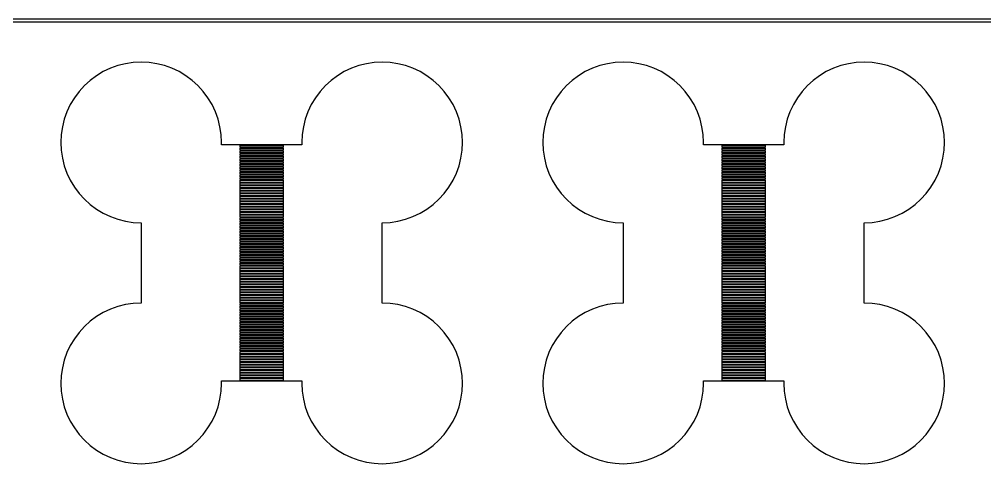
# Model space of a CAD drawing. Extents: x 0 to 72, y 0 to 108.
# Drawn here: x 17.98 to 36, y 99.75 to 108.05 of the extents above; entities that cross this region are included whole.
import ezdxf

# ---------------------------------------------------------------- set-up
doc = ezdxf.new("R2010")
doc.units = 0

msp = doc.modelspace()

# ---------------------------------------------------------------- linework, layer by layer
for p, q in [((72.05, 108.05), (-0.04999, 108.05)), ((0, 108), (72, 108)), ((20.25, 107.25), (20.103, 107.243)), ((20.397, 107.243), (20.25, 107.25)), ((24.75, 107.25), (24.603, 107.243)), ((24.897, 107.243), (24.75, 107.25)), ((29.25, 107.25), (29.103, 107.243)), ((29.397, 107.243), (29.25, 107.25)), ((33.75, 107.25), (33.603, 107.243)), ((33.897, 107.243), (33.75, 107.25)), ((19.5429, 107.073), (19.4167, 106.997)), ((19.676, 107.136), (19.5429, 107.073)), ((19.8146, 107.185), (19.676, 107.136)), ((19.9574, 107.221), (19.8146, 107.185)), ((20.103, 107.243), (19.9574, 107.221)), ((20.5426, 107.221), (20.397, 107.243)), ((20.6854, 107.185), (20.5426, 107.221)), ((20.824, 107.136), (20.6854, 107.185)), ((20.9571, 107.073), (20.824, 107.136)), ((21.0834, 106.997), (20.9571, 107.073)), ((24.0429, 107.073), (23.9166, 106.997)), ((24.176, 107.136), (24.0429, 107.073)), ((24.3146, 107.185), (24.176, 107.136)), ((24.4574, 107.221), (24.3146, 107.185)), ((24.603, 107.243), (24.4574, 107.221)), ((25.0426, 107.221), (24.897, 107.243)), ((25.1854, 107.185), (25.0426, 107.221)), ((25.324, 107.136), (25.1854, 107.185)), ((25.4571, 107.073), (25.324, 107.136)), ((25.5833, 106.997), (25.4571, 107.073)), ((28.5429, 107.073), (28.4167, 106.997)), ((28.676, 107.136), (28.5429, 107.073)), ((28.8146, 107.185), (28.676, 107.136)), ((28.9574, 107.221), (28.8146, 107.185)), ((29.103, 107.243), (28.9574, 107.221)), ((29.5426, 107.221), (29.397, 107.243)), ((29.6854, 107.185), (29.5426, 107.221)), ((29.824, 107.136), (29.6854, 107.185)), ((29.9571, 107.073), (29.824, 107.136)), ((30.0834, 106.997), (29.9571, 107.073)), ((33.0429, 107.073), (32.9166, 106.997)), ((33.176, 107.136), (33.0429, 107.073)), ((33.3146, 107.185), (33.176, 107.136)), ((33.4574, 107.221), (33.3146, 107.185)), ((33.603, 107.243), (33.4574, 107.221)), ((34.0426, 107.221), (33.897, 107.243)), ((34.1854, 107.185), (34.0426, 107.221)), ((34.324, 107.136), (34.1854, 107.185)), ((34.4571, 107.073), (34.324, 107.136)), ((34.5833, 106.997), (34.4571, 107.073)), ((19.2984, 106.91), (19.1893, 106.811)), ((19.4167, 106.997), (19.2984, 106.91)), ((21.2016, 106.91), (21.0834, 106.997)), ((21.3107, 106.811), (21.2016, 106.91)), ((23.7984, 106.91), (23.6893, 106.811)), ((23.9166, 106.997), (23.7984, 106.91)), ((25.7016, 106.91), (25.5833, 106.997)), ((25.8107, 106.811), (25.7016, 106.91)), ((28.2984, 106.91), (28.1893, 106.811)), ((28.4167, 106.997), (28.2984, 106.91)), ((30.2016, 106.91), (30.0834, 106.997)), ((30.3107, 106.811), (30.2016, 106.91)), ((32.7984, 106.91), (32.6893, 106.811)), ((32.9166, 106.997), (32.7984, 106.91)), ((34.7016, 106.91), (34.5833, 106.997)), ((34.8107, 106.811), (34.7016, 106.91)), ((19.1893, 106.811), (19.0905, 106.702)), ((21.4095, 106.702), (21.3107, 106.811)), ((23.6893, 106.811), (23.5905, 106.702)), ((25.9095, 106.702), (25.8107, 106.811)), ((28.1893, 106.811), (28.0905, 106.702)), ((30.4095, 106.702), (30.3107, 106.811)), ((32.6893, 106.811), (32.5905, 106.702)), ((34.9095, 106.702), (34.8107, 106.811)), ((19.0028, 106.583), (18.9271, 106.457)), ((19.0905, 106.702), (19.0028, 106.583)), ((21.4972, 106.583), (21.4095, 106.702)), ((21.5729, 106.457), (21.4972, 106.583)), ((23.5028, 106.583), (23.4271, 106.457)), ((23.5905, 106.702), (23.5028, 106.583)), ((25.9972, 106.583), (25.9095, 106.702)), ((26.0729, 106.457), (25.9972, 106.583)), ((28.0028, 106.583), (27.9271, 106.457)), ((28.0905, 106.702), (28.0028, 106.583)), ((30.4972, 106.583), (30.4095, 106.702)), ((30.5729, 106.457), (30.4972, 106.583)), ((32.5028, 106.583), (32.4271, 106.457)), ((32.5905, 106.702), (32.5028, 106.583)), ((34.9972, 106.583), (34.9095, 106.702)), ((35.0729, 106.457), (34.9972, 106.583)), ((18.9271, 106.457), (18.8642, 106.324)), ((21.6358, 106.324), (21.5729, 106.457)), ((23.4271, 106.457), (23.3642, 106.324)), ((26.1358, 106.324), (26.0729, 106.457)), ((27.9271, 106.457), (27.8642, 106.324)), ((30.6358, 106.324), (30.5729, 106.457)), ((32.4271, 106.457), (32.3642, 106.324)), ((35.1358, 106.324), (35.0729, 106.457)), ((18.8146, 106.185), (18.7788, 106.043)), ((18.8642, 106.324), (18.8146, 106.185)), ((21.6854, 106.185), (21.6358, 106.324)), ((21.7212, 106.043), (21.6854, 106.185)), ((23.3146, 106.185), (23.2788, 106.043)), ((23.3642, 106.324), (23.3146, 106.185)), ((26.1854, 106.185), (26.1358, 106.324)), ((26.2212, 106.043), (26.1854, 106.185)), ((27.8146, 106.185), (27.7788, 106.043)), ((27.8642, 106.324), (27.8146, 106.185)), ((30.6854, 106.185), (30.6358, 106.324)), ((30.7212, 106.043), (30.6854, 106.185)), ((32.3146, 106.185), (32.2788, 106.043)), ((32.3642, 106.324), (32.3146, 106.185)), ((35.1854, 106.185), (35.1358, 106.324)), ((35.2212, 106.043), (35.1854, 106.185)), ((18.7788, 106.043), (18.7572, 105.897)), ((21.7428, 105.897), (21.7212, 106.043)), ((23.2788, 106.043), (23.2572, 105.897)), ((26.2428, 105.897), (26.2212, 106.043)), ((27.7788, 106.043), (27.7572, 105.897)), ((30.7428, 105.897), (30.7212, 106.043)), ((32.2788, 106.043), (32.2572, 105.897)), ((35.2428, 105.897), (35.2212, 106.043)), ((18.7572, 105.897), (18.75, 105.75)), ((21.75, 105.75), (21.7428, 105.897)), ((23.2572, 105.897), (23.25, 105.75)), ((26.25, 105.75), (26.2428, 105.897)), ((27.7572, 105.897), (27.75, 105.75)), ((30.75, 105.75), (30.7428, 105.897)), ((32.2572, 105.897), (32.25, 105.75)), ((35.25, 105.75), (35.2428, 105.897)), ((18.75, 105.75), (18.7572, 105.603)), ((21.7478, 105.705), (21.75, 105.75)), ((23.2522, 105.705), (21.7478, 105.705)), ((22.1, 105.655), (22.1, 105.695)), ((22.1, 105.695), (22.9, 105.695)), ((22.9, 105.655), (22.1, 105.655)), ((22.1, 105.605), (22.1, 105.645)), ((22.1, 105.645), (22.9, 105.645)), ((22.9, 105.695), (22.9, 105.655)), ((22.9, 105.645), (22.9, 105.605)), ((23.25, 105.75), (23.2522, 105.705)), ((26.2428, 105.603), (26.25, 105.75)), ((27.75, 105.75), (27.7572, 105.603)), ((30.7478, 105.705), (30.75, 105.75)), ((32.2522, 105.705), (30.7478, 105.705)), ((31.1, 105.655), (31.1, 105.695)), ((31.1, 105.695), (31.9, 105.695)), ((31.9, 105.655), (31.1, 105.655)), ((31.1, 105.605), (31.1, 105.645)), ((31.1, 105.645), (31.9, 105.645)), ((31.9, 105.695), (31.9, 105.655)), ((31.9, 105.645), (31.9, 105.605)), ((32.25, 105.75), (32.2522, 105.705)), ((35.2428, 105.603), (35.25, 105.75)), ((18.7572, 105.603), (18.7788, 105.457)), ((18.7788, 105.457), (18.8146, 105.315)), ((22.9, 105.605), (22.1, 105.605)), ((22.1, 105.555), (22.1, 105.595)), ((22.1, 105.595), (22.9, 105.595)), ((22.9, 105.555), (22.1, 105.555)), ((22.1, 105.505), (22.1, 105.545)), ((22.1, 105.545), (22.9, 105.545)), ((22.9, 105.505), (22.1, 105.505)), ((22.1, 105.455), (22.1, 105.495)), ((22.1, 105.495), (22.9, 105.495)), ((22.9, 105.455), (22.1, 105.455)), ((22.9, 105.595), (22.9, 105.555)), ((22.9, 105.545), (22.9, 105.505)), ((22.9, 105.495), (22.9, 105.455)), ((26.1854, 105.315), (26.2212, 105.457)), ((26.2212, 105.457), (26.2428, 105.603)), ((27.7572, 105.603), (27.7788, 105.457)), ((27.7788, 105.457), (27.8146, 105.315)), ((31.9, 105.605), (31.1, 105.605)), ((31.1, 105.555), (31.1, 105.595)), ((31.1, 105.595), (31.9, 105.595)), ((31.9, 105.555), (31.1, 105.555)), ((31.1, 105.505), (31.1, 105.545)), ((31.1, 105.545), (31.9, 105.545)), ((31.9, 105.505), (31.1, 105.505)), ((31.1, 105.455), (31.1, 105.495)), ((31.1, 105.495), (31.9, 105.495)), ((31.9, 105.455), (31.1, 105.455)), ((31.9, 105.595), (31.9, 105.555)), ((31.9, 105.545), (31.9, 105.505)), ((31.9, 105.495), (31.9, 105.455)), ((35.1854, 105.315), (35.2212, 105.457)), ((35.2212, 105.457), (35.2428, 105.603)), ((18.8146, 105.315), (18.8642, 105.176)), ((22.1, 105.405), (22.1, 105.445)), ((22.1, 105.445), (22.9, 105.445)), ((22.9, 105.405), (22.1, 105.405)), ((22.1, 105.355), (22.1, 105.395)), ((22.1, 105.395), (22.9, 105.395)), ((22.9, 105.355), (22.1, 105.355)), ((22.1, 105.305), (22.1, 105.345)), ((22.1, 105.345), (22.9, 105.345)), ((22.9, 105.305), (22.1, 105.305)), ((22.1, 105.255), (22.1, 105.295)), ((22.1, 105.295), (22.9, 105.295)), ((22.9, 105.445), (22.9, 105.405)), ((22.9, 105.395), (22.9, 105.355)), ((22.9, 105.345), (22.9, 105.305)), ((22.9, 105.295), (22.9, 105.255)), ((26.1358, 105.176), (26.1854, 105.315)), ((27.8146, 105.315), (27.8642, 105.176)), ((31.1, 105.405), (31.1, 105.445)), ((31.1, 105.445), (31.9, 105.445)), ((31.9, 105.405), (31.1, 105.405)), ((31.1, 105.355), (31.1, 105.395)), ((31.1, 105.395), (31.9, 105.395)), ((31.9, 105.355), (31.1, 105.355)), ((31.1, 105.305), (31.1, 105.345)), ((31.1, 105.345), (31.9, 105.345)), ((31.9, 105.305), (31.1, 105.305)), ((31.1, 105.255), (31.1, 105.295)), ((31.1, 105.295), (31.9, 105.295)), ((31.9, 105.445), (31.9, 105.405)), ((31.9, 105.395), (31.9, 105.355)), ((31.9, 105.345), (31.9, 105.305)), ((31.9, 105.295), (31.9, 105.255)), ((35.1358, 105.176), (35.1854, 105.315)), ((18.8642, 105.176), (18.9271, 105.043)), ((22.9, 105.255), (22.1, 105.255)), ((22.1, 105.205), (22.1, 105.245)), ((22.1, 105.245), (22.9, 105.245)), ((22.9, 105.205), (22.1, 105.205)), ((22.1, 105.155), (22.1, 105.195)), ((22.1, 105.195), (22.9, 105.195)), ((22.9, 105.155), (22.1, 105.155)), ((22.1, 105.105), (22.1, 105.145)), ((22.1, 105.145), (22.9, 105.145)), ((22.9, 105.105), (22.1, 105.105)), ((22.1, 105.055), (22.1, 105.095)), ((22.1, 105.095), (22.9, 105.095)), ((22.9, 105.245), (22.9, 105.205)), ((22.9, 105.195), (22.9, 105.155)), ((22.9, 105.145), (22.9, 105.105)), ((22.9, 105.095), (22.9, 105.055)), ((26.0729, 105.043), (26.1358, 105.176)), ((27.8642, 105.176), (27.9271, 105.043)), ((31.9, 105.255), (31.1, 105.255)), ((31.1, 105.205), (31.1, 105.245)), ((31.1, 105.245), (31.9, 105.245)), ((31.9, 105.205), (31.1, 105.205)), ((31.1, 105.155), (31.1, 105.195)), ((31.1, 105.195), (31.9, 105.195)), ((31.9, 105.155), (31.1, 105.155)), ((31.1, 105.105), (31.1, 105.145)), ((31.1, 105.145), (31.9, 105.145)), ((31.9, 105.105), (31.1, 105.105)), ((31.1, 105.055), (31.1, 105.095)), ((31.1, 105.095), (31.9, 105.095)), ((31.9, 105.245), (31.9, 105.205)), ((31.9, 105.195), (31.9, 105.155)), ((31.9, 105.145), (31.9, 105.105)), ((31.9, 105.095), (31.9, 105.055)), ((35.0729, 105.043), (35.1358, 105.176)), ((18.9271, 105.043), (19.0028, 104.917)), ((19.0028, 104.917), (19.0905, 104.798)), ((22.9, 105.055), (22.1, 105.055)), ((22.1, 105.005), (22.1, 105.045)), ((22.1, 105.045), (22.9, 105.045)), ((22.9, 105.005), (22.1, 105.005)), ((22.1, 104.955), (22.1, 104.995)), ((22.1, 104.995), (22.9, 104.995)), ((22.9, 104.955), (22.1, 104.955)), ((22.1, 104.905), (22.1, 104.945)), ((22.1, 104.945), (22.9, 104.945)), ((22.9, 105.045), (22.9, 105.005)), ((22.9, 104.995), (22.9, 104.955)), ((22.9, 104.945), (22.9, 104.905)), ((25.9095, 104.798), (25.9972, 104.917)), ((25.9972, 104.917), (26.0729, 105.043)), ((27.9271, 105.043), (28.0028, 104.917)), ((28.0028, 104.917), (28.0905, 104.798)), ((31.9, 105.055), (31.1, 105.055)), ((31.1, 105.005), (31.1, 105.045)), ((31.1, 105.045), (31.9, 105.045)), ((31.9, 105.005), (31.1, 105.005)), ((31.1, 104.955), (31.1, 104.995)), ((31.1, 104.995), (31.9, 104.995)), ((31.9, 104.955), (31.1, 104.955)), ((31.1, 104.905), (31.1, 104.945)), ((31.1, 104.945), (31.9, 104.945)), ((31.9, 105.045), (31.9, 105.005)), ((31.9, 104.995), (31.9, 104.955)), ((31.9, 104.945), (31.9, 104.905)), ((34.9095, 104.798), (34.9972, 104.917)), ((34.9972, 104.917), (35.0729, 105.043)), ((19.0905, 104.798), (19.1893, 104.689)), ((22.9, 104.905), (22.1, 104.905)), ((22.1, 104.855), (22.1, 104.895)), ((22.1, 104.895), (22.9, 104.895)), ((22.9, 104.855), (22.1, 104.855)), ((22.1, 104.805), (22.1, 104.845)), ((22.1, 104.845), (22.9, 104.845)), ((22.9, 104.805), (22.1, 104.805)), ((22.1, 104.755), (22.1, 104.795)), ((22.1, 104.795), (22.9, 104.795)), ((22.9, 104.755), (22.1, 104.755)), ((22.1, 104.705), (22.1, 104.745)), ((22.1, 104.745), (22.9, 104.745)), ((22.9, 104.895), (22.9, 104.855)), ((22.9, 104.845), (22.9, 104.805)), ((22.9, 104.795), (22.9, 104.755)), ((22.9, 104.745), (22.9, 104.705)), ((25.8107, 104.689), (25.9095, 104.798)), ((28.0905, 104.798), (28.1893, 104.689)), ((31.9, 104.905), (31.1, 104.905)), ((31.1, 104.855), (31.1, 104.895)), ((31.1, 104.895), (31.9, 104.895)), ((31.9, 104.855), (31.1, 104.855)), ((31.1, 104.805), (31.1, 104.845)), ((31.1, 104.845), (31.9, 104.845)), ((31.9, 104.805), (31.1, 104.805)), ((31.1, 104.755), (31.1, 104.795)), ((31.1, 104.795), (31.9, 104.795)), ((31.9, 104.755), (31.1, 104.755)), ((31.1, 104.705), (31.1, 104.745)), ((31.1, 104.745), (31.9, 104.745)), ((31.9, 104.895), (31.9, 104.855)), ((31.9, 104.845), (31.9, 104.805)), ((31.9, 104.795), (31.9, 104.755)), ((31.9, 104.745), (31.9, 104.705)), ((34.8107, 104.689), (34.9095, 104.798)), ((19.1893, 104.689), (19.2984, 104.59)), ((19.2984, 104.59), (19.4167, 104.503)), ((22.9, 104.705), (22.1, 104.705)), ((22.1, 104.655), (22.1, 104.695)), ((22.1, 104.695), (22.9, 104.695)), ((22.9, 104.655), (22.1, 104.655)), ((22.1, 104.605), (22.1, 104.645)), ((22.1, 104.645), (22.9, 104.645)), ((22.9, 104.605), (22.1, 104.605)), ((22.1, 104.555), (22.1, 104.595)), ((22.1, 104.595), (22.9, 104.595)), ((22.9, 104.555), (22.1, 104.555)), ((22.1, 104.505), (22.1, 104.545)), ((22.1, 104.545), (22.9, 104.545)), ((22.9, 104.695), (22.9, 104.655)), ((22.9, 104.645), (22.9, 104.605)), ((22.9, 104.595), (22.9, 104.555)), ((22.9, 104.545), (22.9, 104.505)), ((25.5833, 104.503), (25.7016, 104.59)), ((25.7016, 104.59), (25.8107, 104.689)), ((28.1893, 104.689), (28.2984, 104.59)), ((28.2984, 104.59), (28.4167, 104.503)), ((31.9, 104.705), (31.1, 104.705)), ((31.1, 104.655), (31.1, 104.695)), ((31.1, 104.695), (31.9, 104.695)), ((31.9, 104.655), (31.1, 104.655)), ((31.1, 104.605), (31.1, 104.645)), ((31.1, 104.645), (31.9, 104.645)), ((31.9, 104.605), (31.1, 104.605)), ((31.1, 104.555), (31.1, 104.595)), ((31.1, 104.595), (31.9, 104.595)), ((31.9, 104.555), (31.1, 104.555)), ((31.1, 104.505), (31.1, 104.545)), ((31.1, 104.545), (31.9, 104.545)), ((31.9, 104.695), (31.9, 104.655)), ((31.9, 104.645), (31.9, 104.605)), ((31.9, 104.595), (31.9, 104.555)), ((31.9, 104.545), (31.9, 104.505)), ((34.5833, 104.503), (34.7016, 104.59)), ((34.7016, 104.59), (34.8107, 104.689)), ((19.4167, 104.503), (19.5429, 104.427)), ((19.5429, 104.427), (19.676, 104.364)), ((22.9, 104.505), (22.1, 104.505)), ((22.1, 104.455), (22.1, 104.495)), ((22.1, 104.495), (22.9, 104.495)), ((22.9, 104.455), (22.1, 104.455)), ((22.1, 104.405), (22.1, 104.445)), ((22.1, 104.445), (22.9, 104.445)), ((22.9, 104.405), (22.1, 104.405)), ((22.1, 104.355), (22.1, 104.395)), ((22.1, 104.395), (22.9, 104.395)), ((22.9, 104.495), (22.9, 104.455)), ((22.9, 104.445), (22.9, 104.405)), ((22.9, 104.395), (22.9, 104.355)), ((25.324, 104.364), (25.4571, 104.427)), ((25.4571, 104.427), (25.5833, 104.503)), ((28.4167, 104.503), (28.5429, 104.427)), ((28.5429, 104.427), (28.676, 104.364)), ((31.9, 104.505), (31.1, 104.505)), ((31.1, 104.455), (31.1, 104.495)), ((31.1, 104.495), (31.9, 104.495)), ((31.9, 104.455), (31.1, 104.455)), ((31.1, 104.405), (31.1, 104.445)), ((31.1, 104.445), (31.9, 104.445)), ((31.9, 104.405), (31.1, 104.405)), ((31.1, 104.355), (31.1, 104.395)), ((31.1, 104.395), (31.9, 104.395)), ((31.9, 104.495), (31.9, 104.455)), ((31.9, 104.445), (31.9, 104.405)), ((31.9, 104.395), (31.9, 104.355)), ((34.324, 104.364), (34.4571, 104.427)), ((34.4571, 104.427), (34.5833, 104.503)), ((19.676, 104.364), (19.8146, 104.315)), ((19.8146, 104.315), (19.9574, 104.279)), ((19.9574, 104.279), (20.103, 104.257)), ((20.103, 104.257), (20.25, 104.25)), ((20.25, 104.25), (20.25, 102.75)), ((22.9, 104.355), (22.1, 104.355)), ((22.1, 104.305), (22.1, 104.345)), ((22.1, 104.345), (22.9, 104.345)), ((22.9, 104.305), (22.1, 104.305)), ((22.1, 104.255), (22.1, 104.295)), ((22.1, 104.295), (22.9, 104.295)), ((22.9, 104.255), (22.1, 104.255)), ((22.1, 104.205), (22.1, 104.245)), ((22.1, 104.245), (22.9, 104.245)), ((22.9, 104.205), (22.1, 104.205)), ((22.1, 104.155), (22.1, 104.195)), ((22.1, 104.195), (22.9, 104.195)), ((22.9, 104.345), (22.9, 104.305)), ((22.9, 104.295), (22.9, 104.255)), ((22.9, 104.245), (22.9, 104.205)), ((22.9, 104.195), (22.9, 104.155)), ((24.75, 104.25), (24.897, 104.257)), ((24.75, 102.75), (24.75, 104.25)), ((24.897, 104.257), (25.0426, 104.279)), ((25.0426, 104.279), (25.1854, 104.315)), ((25.1854, 104.315), (25.324, 104.364)), ((28.676, 104.364), (28.8146, 104.315)), ((28.8146, 104.315), (28.9574, 104.279)), ((28.9574, 104.279), (29.103, 104.257)), ((29.103, 104.257), (29.25, 104.25)), ((29.25, 104.25), (29.25, 102.75)), ((31.9, 104.355), (31.1, 104.355)), ((31.1, 104.305), (31.1, 104.345)), ((31.1, 104.345), (31.9, 104.345)), ((31.9, 104.305), (31.1, 104.305)), ((31.1, 104.255), (31.1, 104.295)), ((31.1, 104.295), (31.9, 104.295)), ((31.9, 104.255), (31.1, 104.255)), ((31.1, 104.205), (31.1, 104.245)), ((31.1, 104.245), (31.9, 104.245)), ((31.9, 104.205), (31.1, 104.205)), ((31.1, 104.155), (31.1, 104.195)), ((31.1, 104.195), (31.9, 104.195)), ((31.9, 104.345), (31.9, 104.305)), ((31.9, 104.295), (31.9, 104.255)), ((31.9, 104.245), (31.9, 104.205)), ((31.9, 104.195), (31.9, 104.155)), ((33.75, 104.25), (33.897, 104.257)), ((33.75, 102.75), (33.75, 104.25)), ((33.897, 104.257), (34.0426, 104.279)), ((34.0426, 104.279), (34.1854, 104.315)), ((34.1854, 104.315), (34.324, 104.364)), ((22.9, 104.155), (22.1, 104.155)), ((22.1, 104.105), (22.1, 104.145)), ((22.1, 104.145), (22.9, 104.145)), ((22.9, 104.105), (22.1, 104.105)), ((22.1, 104.055), (22.1, 104.095)), ((22.1, 104.095), (22.9, 104.095)), ((22.9, 104.055), (22.1, 104.055)), ((22.1, 104.005), (22.1, 104.045)), ((22.1, 104.045), (22.9, 104.045)), ((22.9, 104.005), (22.1, 104.005)), ((22.9, 104.145), (22.9, 104.105)), ((22.9, 104.095), (22.9, 104.055)), ((22.9, 104.045), (22.9, 104.005)), ((31.9, 104.155), (31.1, 104.155)), ((31.1, 104.105), (31.1, 104.145)), ((31.1, 104.145), (31.9, 104.145)), ((31.9, 104.105), (31.1, 104.105)), ((31.1, 104.055), (31.1, 104.095)), ((31.1, 104.095), (31.9, 104.095)), ((31.9, 104.055), (31.1, 104.055)), ((31.1, 104.005), (31.1, 104.045)), ((31.1, 104.045), (31.9, 104.045)), ((31.9, 104.005), (31.1, 104.005)), ((31.9, 104.145), (31.9, 104.105)), ((31.9, 104.095), (31.9, 104.055)), ((31.9, 104.045), (31.9, 104.005)), ((22.1, 103.955), (22.1, 103.995)), ((22.1, 103.995), (22.9, 103.995)), ((22.9, 103.955), (22.1, 103.955)), ((22.1, 103.905), (22.1, 103.945)), ((22.1, 103.945), (22.9, 103.945)), ((22.9, 103.905), (22.1, 103.905)), ((22.1, 103.855), (22.1, 103.895)), ((22.1, 103.895), (22.9, 103.895)), ((22.9, 103.855), (22.1, 103.855)), ((22.1, 103.805), (22.1, 103.845)), ((22.1, 103.845), (22.9, 103.845)), ((22.9, 103.995), (22.9, 103.955)), ((22.9, 103.945), (22.9, 103.905)), ((22.9, 103.895), (22.9, 103.855)), ((22.9, 103.845), (22.9, 103.805)), ((31.1, 103.955), (31.1, 103.995)), ((31.1, 103.995), (31.9, 103.995)), ((31.9, 103.955), (31.1, 103.955)), ((31.1, 103.905), (31.1, 103.945)), ((31.1, 103.945), (31.9, 103.945)), ((31.9, 103.905), (31.1, 103.905)), ((31.1, 103.855), (31.1, 103.895)), ((31.1, 103.895), (31.9, 103.895)), ((31.9, 103.855), (31.1, 103.855)), ((31.1, 103.805), (31.1, 103.845)), ((31.1, 103.845), (31.9, 103.845)), ((31.9, 103.995), (31.9, 103.955)), ((31.9, 103.945), (31.9, 103.905)), ((31.9, 103.895), (31.9, 103.855)), ((31.9, 103.845), (31.9, 103.805)), ((22.9, 103.805), (22.1, 103.805)), ((22.1, 103.755), (22.1, 103.795)), ((22.1, 103.795), (22.9, 103.795)), ((22.9, 103.755), (22.1, 103.755)), ((22.1, 103.705), (22.1, 103.745)), ((22.1, 103.745), (22.9, 103.745)), ((22.9, 103.705), (22.1, 103.705)), ((22.1, 103.655), (22.1, 103.695)), ((22.1, 103.695), (22.9, 103.695)), ((22.9, 103.655), (22.1, 103.655)), ((22.1, 103.605), (22.1, 103.645)), ((22.1, 103.645), (22.9, 103.645)), ((22.9, 103.795), (22.9, 103.755)), ((22.9, 103.745), (22.9, 103.705)), ((22.9, 103.695), (22.9, 103.655)), ((22.9, 103.645), (22.9, 103.605)), ((31.9, 103.805), (31.1, 103.805)), ((31.1, 103.755), (31.1, 103.795)), ((31.1, 103.795), (31.9, 103.795)), ((31.9, 103.755), (31.1, 103.755)), ((31.1, 103.705), (31.1, 103.745)), ((31.1, 103.745), (31.9, 103.745)), ((31.9, 103.705), (31.1, 103.705)), ((31.1, 103.655), (31.1, 103.695)), ((31.1, 103.695), (31.9, 103.695)), ((31.9, 103.655), (31.1, 103.655)), ((31.1, 103.605), (31.1, 103.645)), ((31.1, 103.645), (31.9, 103.645)), ((31.9, 103.795), (31.9, 103.755)), ((31.9, 103.745), (31.9, 103.705)), ((31.9, 103.695), (31.9, 103.655)), ((31.9, 103.645), (31.9, 103.605)), ((22.9, 103.605), (22.1, 103.605)), ((22.1, 103.555), (22.1, 103.595)), ((22.1, 103.595), (22.9, 103.595)), ((22.9, 103.555), (22.1, 103.555)), ((22.1, 103.505), (22.1, 103.545)), ((22.1, 103.545), (22.9, 103.545)), ((22.9, 103.505), (22.1, 103.505)), ((22.1, 103.455), (22.1, 103.495)), ((22.1, 103.495), (22.9, 103.495)), ((22.9, 103.595), (22.9, 103.555)), ((22.9, 103.545), (22.9, 103.505)), ((22.9, 103.495), (22.9, 103.455)), ((31.9, 103.605), (31.1, 103.605)), ((31.1, 103.555), (31.1, 103.595)), ((31.1, 103.595), (31.9, 103.595)), ((31.9, 103.555), (31.1, 103.555)), ((31.1, 103.505), (31.1, 103.545)), ((31.1, 103.545), (31.9, 103.545)), ((31.9, 103.505), (31.1, 103.505)), ((31.1, 103.455), (31.1, 103.495)), ((31.1, 103.495), (31.9, 103.495)), ((31.9, 103.595), (31.9, 103.555)), ((31.9, 103.545), (31.9, 103.505)), ((31.9, 103.495), (31.9, 103.455)), ((22.9, 103.455), (22.1, 103.455)), ((22.1, 103.405), (22.1, 103.445)), ((22.1, 103.445), (22.9, 103.445)), ((22.9, 103.405), (22.1, 103.405)), ((22.1, 103.355), (22.1, 103.395)), ((22.1, 103.395), (22.9, 103.395)), ((22.9, 103.355), (22.1, 103.355)), ((22.1, 103.305), (22.1, 103.345)), ((22.1, 103.345), (22.9, 103.345)), ((22.9, 103.305), (22.1, 103.305)), ((22.1, 103.255), (22.1, 103.295)), ((22.1, 103.295), (22.9, 103.295)), ((22.9, 103.445), (22.9, 103.405)), ((22.9, 103.395), (22.9, 103.355)), ((22.9, 103.345), (22.9, 103.305)), ((22.9, 103.295), (22.9, 103.255)), ((31.9, 103.455), (31.1, 103.455)), ((31.1, 103.405), (31.1, 103.445)), ((31.1, 103.445), (31.9, 103.445)), ((31.9, 103.405), (31.1, 103.405)), ((31.1, 103.355), (31.1, 103.395)), ((31.1, 103.395), (31.9, 103.395)), ((31.9, 103.355), (31.1, 103.355)), ((31.1, 103.305), (31.1, 103.345)), ((31.1, 103.345), (31.9, 103.345)), ((31.9, 103.305), (31.1, 103.305)), ((31.1, 103.255), (31.1, 103.295)), ((31.1, 103.295), (31.9, 103.295)), ((31.9, 103.445), (31.9, 103.405)), ((31.9, 103.395), (31.9, 103.355)), ((31.9, 103.345), (31.9, 103.305)), ((31.9, 103.295), (31.9, 103.255)), ((22.9, 103.255), (22.1, 103.255)), ((22.1, 103.205), (22.1, 103.245)), ((22.1, 103.245), (22.9, 103.245)), ((22.9, 103.205), (22.1, 103.205)), ((22.1, 103.155), (22.1, 103.195)), ((22.1, 103.195), (22.9, 103.195)), ((22.9, 103.155), (22.1, 103.155)), ((22.1, 103.105), (22.1, 103.145)), ((22.1, 103.145), (22.9, 103.145)), ((22.9, 103.105), (22.1, 103.105)), ((22.9, 103.245), (22.9, 103.205)), ((22.9, 103.195), (22.9, 103.155)), ((22.9, 103.145), (22.9, 103.105)), ((31.9, 103.255), (31.1, 103.255)), ((31.1, 103.205), (31.1, 103.245)), ((31.1, 103.245), (31.9, 103.245)), ((31.9, 103.205), (31.1, 103.205)), ((31.1, 103.155), (31.1, 103.195)), ((31.1, 103.195), (31.9, 103.195)), ((31.9, 103.155), (31.1, 103.155)), ((31.1, 103.105), (31.1, 103.145)), ((31.1, 103.145), (31.9, 103.145)), ((31.9, 103.105), (31.1, 103.105)), ((31.9, 103.245), (31.9, 103.205)), ((31.9, 103.195), (31.9, 103.155)), ((31.9, 103.145), (31.9, 103.105)), ((22.1, 103.055), (22.1, 103.095)), ((22.1, 103.095), (22.9, 103.095)), ((22.9, 103.055), (22.1, 103.055)), ((22.1, 103.005), (22.1, 103.045)), ((22.1, 103.045), (22.9, 103.045)), ((22.9, 103.005), (22.1, 103.005)), ((22.1, 102.955), (22.1, 102.995)), ((22.1, 102.995), (22.9, 102.995)), ((22.9, 102.955), (22.1, 102.955)), ((22.1, 102.905), (22.1, 102.945)), ((22.1, 102.945), (22.9, 102.945)), ((22.9, 103.095), (22.9, 103.055)), ((22.9, 103.045), (22.9, 103.005)), ((22.9, 102.995), (22.9, 102.955)), ((22.9, 102.945), (22.9, 102.905)), ((31.1, 103.055), (31.1, 103.095)), ((31.1, 103.095), (31.9, 103.095)), ((31.9, 103.055), (31.1, 103.055)), ((31.1, 103.005), (31.1, 103.045)), ((31.1, 103.045), (31.9, 103.045)), ((31.9, 103.005), (31.1, 103.005)), ((31.1, 102.955), (31.1, 102.995)), ((31.1, 102.995), (31.9, 102.995)), ((31.9, 102.955), (31.1, 102.955)), ((31.1, 102.905), (31.1, 102.945)), ((31.1, 102.945), (31.9, 102.945)), ((31.9, 103.095), (31.9, 103.055)), ((31.9, 103.045), (31.9, 103.005)), ((31.9, 102.995), (31.9, 102.955)), ((31.9, 102.945), (31.9, 102.905)), ((20.103, 102.743), (19.9574, 102.721)), ((20.25, 102.75), (20.103, 102.743)), ((22.9, 102.905), (22.1, 102.905)), ((22.1, 102.855), (22.1, 102.895)), ((22.1, 102.895), (22.9, 102.895)), ((22.9, 102.855), (22.1, 102.855)), ((22.1, 102.805), (22.1, 102.845)), ((22.1, 102.845), (22.9, 102.845)), ((22.9, 102.805), (22.1, 102.805)), ((22.1, 102.755), (22.1, 102.795)), ((22.1, 102.795), (22.9, 102.795)), ((22.9, 102.755), (22.1, 102.755)), ((22.1, 102.705), (22.1, 102.745)), ((22.1, 102.745), (22.9, 102.745)), ((22.9, 102.895), (22.9, 102.855)), ((22.9, 102.845), (22.9, 102.805)), ((22.9, 102.795), (22.9, 102.755)), ((22.9, 102.745), (22.9, 102.705)), ((24.897, 102.743), (24.75, 102.75)), ((25.0426, 102.721), (24.897, 102.743)), ((29.103, 102.743), (28.9574, 102.721)), ((29.25, 102.75), (29.103, 102.743)), ((31.9, 102.905), (31.1, 102.905)), ((31.1, 102.855), (31.1, 102.895)), ((31.1, 102.895), (31.9, 102.895)), ((31.9, 102.855), (31.1, 102.855)), ((31.1, 102.805), (31.1, 102.845)), ((31.1, 102.845), (31.9, 102.845)), ((31.9, 102.805), (31.1, 102.805)), ((31.1, 102.755), (31.1, 102.795)), ((31.1, 102.795), (31.9, 102.795)), ((31.9, 102.755), (31.1, 102.755)), ((31.1, 102.705), (31.1, 102.745)), ((31.1, 102.745), (31.9, 102.745)), ((31.9, 102.895), (31.9, 102.855)), ((31.9, 102.845), (31.9, 102.805)), ((31.9, 102.795), (31.9, 102.755)), ((31.9, 102.745), (31.9, 102.705)), ((33.897, 102.743), (33.75, 102.75)), ((34.0426, 102.721), (33.897, 102.743)), ((19.5429, 102.573), (19.4167, 102.497)), ((19.676, 102.636), (19.5429, 102.573)), ((19.8146, 102.685), (19.676, 102.636)), ((19.9574, 102.721), (19.8146, 102.685)), ((22.9, 102.705), (22.1, 102.705)), ((22.1, 102.655), (22.1, 102.695)), ((22.1, 102.695), (22.9, 102.695)), ((22.9, 102.655), (22.1, 102.655)), ((22.1, 102.605), (22.1, 102.645)), ((22.1, 102.645), (22.9, 102.645)), ((22.9, 102.605), (22.1, 102.605)), ((22.1, 102.555), (22.1, 102.595)), ((22.1, 102.595), (22.9, 102.595)), ((22.9, 102.695), (22.9, 102.655)), ((22.9, 102.645), (22.9, 102.605)), ((22.9, 102.595), (22.9, 102.555)), ((25.1854, 102.685), (25.0426, 102.721)), ((25.324, 102.636), (25.1854, 102.685)), ((25.4571, 102.573), (25.324, 102.636)), ((25.5833, 102.497), (25.4571, 102.573)), ((28.5429, 102.573), (28.4167, 102.497)), ((28.676, 102.636), (28.5429, 102.573)), ((28.8146, 102.685), (28.676, 102.636)), ((28.9574, 102.721), (28.8146, 102.685)), ((31.9, 102.705), (31.1, 102.705)), ((31.1, 102.655), (31.1, 102.695)), ((31.1, 102.695), (31.9, 102.695)), ((31.9, 102.655), (31.1, 102.655)), ((31.1, 102.605), (31.1, 102.645)), ((31.1, 102.645), (31.9, 102.645)), ((31.9, 102.605), (31.1, 102.605)), ((31.1, 102.555), (31.1, 102.595)), ((31.1, 102.595), (31.9, 102.595)), ((31.9, 102.695), (31.9, 102.655)), ((31.9, 102.645), (31.9, 102.605)), ((31.9, 102.595), (31.9, 102.555)), ((34.1854, 102.685), (34.0426, 102.721)), ((34.324, 102.636), (34.1854, 102.685)), ((34.4571, 102.573), (34.324, 102.636)), ((34.5833, 102.497), (34.4571, 102.573)), ((19.2984, 102.41), (19.1893, 102.311)), ((19.4167, 102.497), (19.2984, 102.41)), ((22.9, 102.555), (22.1, 102.555)), ((22.1, 102.505), (22.1, 102.545)), ((22.1, 102.545), (22.9, 102.545)), ((22.9, 102.505), (22.1, 102.505)), ((22.1, 102.455), (22.1, 102.495)), ((22.1, 102.495), (22.9, 102.495)), ((22.9, 102.455), (22.1, 102.455)), ((22.1, 102.405), (22.1, 102.445)), ((22.1, 102.445), (22.9, 102.445)), ((22.9, 102.405), (22.1, 102.405)), ((22.1, 102.355), (22.1, 102.395)), ((22.1, 102.395), (22.9, 102.395)), ((22.9, 102.545), (22.9, 102.505)), ((22.9, 102.495), (22.9, 102.455)), ((22.9, 102.445), (22.9, 102.405)), ((22.9, 102.395), (22.9, 102.355)), ((25.7016, 102.41), (25.5833, 102.497)), ((25.8107, 102.311), (25.7016, 102.41)), ((28.2984, 102.41), (28.1893, 102.311)), ((28.4167, 102.497), (28.2984, 102.41)), ((31.9, 102.555), (31.1, 102.555)), ((31.1, 102.505), (31.1, 102.545)), ((31.1, 102.545), (31.9, 102.545)), ((31.9, 102.505), (31.1, 102.505)), ((31.1, 102.455), (31.1, 102.495)), ((31.1, 102.495), (31.9, 102.495)), ((31.9, 102.455), (31.1, 102.455)), ((31.1, 102.405), (31.1, 102.445)), ((31.1, 102.445), (31.9, 102.445)), ((31.9, 102.405), (31.1, 102.405)), ((31.1, 102.355), (31.1, 102.395)), ((31.1, 102.395), (31.9, 102.395)), ((31.9, 102.545), (31.9, 102.505)), ((31.9, 102.495), (31.9, 102.455)), ((31.9, 102.445), (31.9, 102.405)), ((31.9, 102.395), (31.9, 102.355)), ((34.7016, 102.41), (34.5833, 102.497)), ((34.8107, 102.311), (34.7016, 102.41)), ((19.0905, 102.202), (19.0028, 102.083)), ((19.1893, 102.311), (19.0905, 102.202)), ((22.9, 102.355), (22.1, 102.355)), ((22.1, 102.305), (22.1, 102.345)), ((22.1, 102.345), (22.9, 102.345)), ((22.9, 102.305), (22.1, 102.305)), ((22.1, 102.255), (22.1, 102.295)), ((22.1, 102.295), (22.9, 102.295)), ((22.9, 102.255), (22.1, 102.255)), ((22.1, 102.205), (22.1, 102.245)), ((22.1, 102.245), (22.9, 102.245)), ((22.9, 102.205), (22.1, 102.205)), ((22.9, 102.345), (22.9, 102.305)), ((22.9, 102.295), (22.9, 102.255)), ((22.9, 102.245), (22.9, 102.205)), ((25.9095, 102.202), (25.8107, 102.311)), ((25.9972, 102.083), (25.9095, 102.202)), ((28.0905, 102.202), (28.0028, 102.083)), ((28.1893, 102.311), (28.0905, 102.202)), ((31.9, 102.355), (31.1, 102.355)), ((31.1, 102.305), (31.1, 102.345)), ((31.1, 102.345), (31.9, 102.345)), ((31.9, 102.305), (31.1, 102.305)), ((31.1, 102.255), (31.1, 102.295)), ((31.1, 102.295), (31.9, 102.295)), ((31.9, 102.255), (31.1, 102.255)), ((31.1, 102.205), (31.1, 102.245)), ((31.1, 102.245), (31.9, 102.245)), ((31.9, 102.205), (31.1, 102.205)), ((31.9, 102.345), (31.9, 102.305)), ((31.9, 102.295), (31.9, 102.255)), ((31.9, 102.245), (31.9, 102.205)), ((34.9095, 102.202), (34.8107, 102.311)), ((34.9972, 102.083), (34.9095, 102.202)), ((19.0028, 102.083), (18.9271, 101.957)), ((22.1, 102.155), (22.1, 102.195)), ((22.1, 102.195), (22.9, 102.195)), ((22.9, 102.155), (22.1, 102.155)), ((22.1, 102.105), (22.1, 102.145)), ((22.1, 102.145), (22.9, 102.145)), ((22.9, 102.105), (22.1, 102.105)), ((22.1, 102.055), (22.1, 102.095)), ((22.1, 102.095), (22.9, 102.095)), ((22.9, 102.055), (22.1, 102.055)), ((22.1, 102.005), (22.1, 102.045)), ((22.1, 102.045), (22.9, 102.045)), ((22.9, 102.195), (22.9, 102.155)), ((22.9, 102.145), (22.9, 102.105)), ((22.9, 102.095), (22.9, 102.055)), ((22.9, 102.045), (22.9, 102.005)), ((26.0729, 101.957), (25.9972, 102.083)), ((28.0028, 102.083), (27.9271, 101.957)), ((31.1, 102.155), (31.1, 102.195)), ((31.1, 102.195), (31.9, 102.195)), ((31.9, 102.155), (31.1, 102.155)), ((31.1, 102.105), (31.1, 102.145)), ((31.1, 102.145), (31.9, 102.145)), ((31.9, 102.105), (31.1, 102.105)), ((31.1, 102.055), (31.1, 102.095)), ((31.1, 102.095), (31.9, 102.095)), ((31.9, 102.055), (31.1, 102.055)), ((31.1, 102.005), (31.1, 102.045)), ((31.1, 102.045), (31.9, 102.045)), ((31.9, 102.195), (31.9, 102.155)), ((31.9, 102.145), (31.9, 102.105)), ((31.9, 102.095), (31.9, 102.055)), ((31.9, 102.045), (31.9, 102.005)), ((35.0729, 101.957), (34.9972, 102.083)), ((18.9271, 101.957), (18.8642, 101.824)), ((22.9, 102.005), (22.1, 102.005)), ((22.1, 101.955), (22.1, 101.995)), ((22.1, 101.995), (22.9, 101.995)), ((22.9, 101.955), (22.1, 101.955)), ((22.1, 101.905), (22.1, 101.945)), ((22.1, 101.945), (22.9, 101.945)), ((22.9, 101.905), (22.1, 101.905)), ((22.1, 101.855), (22.1, 101.895)), ((22.1, 101.895), (22.9, 101.895)), ((22.9, 101.855), (22.1, 101.855)), ((22.1, 101.805), (22.1, 101.845)), ((22.1, 101.845), (22.9, 101.845)), ((22.9, 101.995), (22.9, 101.955)), ((22.9, 101.945), (22.9, 101.905)), ((22.9, 101.895), (22.9, 101.855)), ((22.9, 101.845), (22.9, 101.805)), ((26.1358, 101.824), (26.0729, 101.957)), ((27.9271, 101.957), (27.8642, 101.824)), ((31.9, 102.005), (31.1, 102.005)), ((31.1, 101.955), (31.1, 101.995)), ((31.1, 101.995), (31.9, 101.995)), ((31.9, 101.955), (31.1, 101.955)), ((31.1, 101.905), (31.1, 101.945)), ((31.1, 101.945), (31.9, 101.945)), ((31.9, 101.905), (31.1, 101.905)), ((31.1, 101.855), (31.1, 101.895)), ((31.1, 101.895), (31.9, 101.895)), ((31.9, 101.855), (31.1, 101.855)), ((31.1, 101.805), (31.1, 101.845)), ((31.1, 101.845), (31.9, 101.845)), ((31.9, 101.995), (31.9, 101.955)), ((31.9, 101.945), (31.9, 101.905)), ((31.9, 101.895), (31.9, 101.855)), ((31.9, 101.845), (31.9, 101.805)), ((35.1358, 101.824), (35.0729, 101.957)), ((18.8146, 101.685), (18.7788, 101.543)), ((18.8642, 101.824), (18.8146, 101.685)), ((22.9, 101.805), (22.1, 101.805)), ((22.1, 101.755), (22.1, 101.795)), ((22.1, 101.795), (22.9, 101.795)), ((22.9, 101.755), (22.1, 101.755)), ((22.1, 101.705), (22.1, 101.745)), ((22.1, 101.745), (22.9, 101.745)), ((22.9, 101.705), (22.1, 101.705)), ((22.1, 101.655), (22.1, 101.695)), ((22.1, 101.695), (22.9, 101.695)), ((22.9, 101.795), (22.9, 101.755)), ((22.9, 101.745), (22.9, 101.705)), ((22.9, 101.695), (22.9, 101.655)), ((26.1854, 101.685), (26.1358, 101.824)), ((26.2212, 101.543), (26.1854, 101.685)), ((27.8146, 101.685), (27.7788, 101.543)), ((27.8642, 101.824), (27.8146, 101.685)), ((31.9, 101.805), (31.1, 101.805)), ((31.1, 101.755), (31.1, 101.795)), ((31.1, 101.795), (31.9, 101.795)), ((31.9, 101.755), (31.1, 101.755)), ((31.1, 101.705), (31.1, 101.745)), ((31.1, 101.745), (31.9, 101.745)), ((31.9, 101.705), (31.1, 101.705)), ((31.1, 101.655), (31.1, 101.695)), ((31.1, 101.695), (31.9, 101.695)), ((31.9, 101.795), (31.9, 101.755)), ((31.9, 101.745), (31.9, 101.705)), ((31.9, 101.695), (31.9, 101.655)), ((35.1854, 101.685), (35.1358, 101.824)), ((35.2212, 101.543), (35.1854, 101.685)), ((18.7788, 101.543), (18.7572, 101.397)), ((22.9, 101.655), (22.1, 101.655)), ((22.1, 101.605), (22.1, 101.645)), ((22.1, 101.645), (22.9, 101.645)), ((22.9, 101.605), (22.1, 101.605)), ((22.1, 101.555), (22.1, 101.595)), ((22.1, 101.595), (22.9, 101.595)), ((22.9, 101.555), (22.1, 101.555)), ((22.1, 101.505), (22.1, 101.545)), ((22.1, 101.545), (22.9, 101.545)), ((22.9, 101.505), (22.1, 101.505)), ((22.1, 101.455), (22.1, 101.495)), ((22.1, 101.495), (22.9, 101.495)), ((22.9, 101.645), (22.9, 101.605)), ((22.9, 101.595), (22.9, 101.555)), ((22.9, 101.545), (22.9, 101.505)), ((22.9, 101.495), (22.9, 101.455)), ((26.2428, 101.397), (26.2212, 101.543)), ((27.7788, 101.543), (27.7572, 101.397)), ((31.9, 101.655), (31.1, 101.655)), ((31.1, 101.605), (31.1, 101.645)), ((31.1, 101.645), (31.9, 101.645)), ((31.9, 101.605), (31.1, 101.605)), ((31.1, 101.555), (31.1, 101.595)), ((31.1, 101.595), (31.9, 101.595)), ((31.9, 101.555), (31.1, 101.555)), ((31.1, 101.505), (31.1, 101.545)), ((31.1, 101.545), (31.9, 101.545)), ((31.9, 101.505), (31.1, 101.505)), ((31.1, 101.455), (31.1, 101.495)), ((31.1, 101.495), (31.9, 101.495)), ((31.9, 101.645), (31.9, 101.605)), ((31.9, 101.595), (31.9, 101.555)), ((31.9, 101.545), (31.9, 101.505)), ((31.9, 101.495), (31.9, 101.455)), ((35.2428, 101.397), (35.2212, 101.543)), ((18.7572, 101.397), (18.75, 101.25)), ((22.9, 101.455), (22.1, 101.455)), ((22.1, 101.405), (22.1, 101.445)), ((22.1, 101.445), (22.9, 101.445)), ((22.9, 101.405), (22.1, 101.405)), ((22.1, 101.355), (22.1, 101.395)), ((22.1, 101.395), (22.9, 101.395)), ((22.9, 101.355), (22.1, 101.355)), ((22.1, 101.305), (22.1, 101.345)), ((22.1, 101.345), (22.9, 101.345)), ((22.9, 101.305), (22.1, 101.305)), ((22.9, 101.445), (22.9, 101.405)), ((22.9, 101.395), (22.9, 101.355)), ((22.9, 101.345), (22.9, 101.305)), ((26.25, 101.25), (26.2428, 101.397)), ((27.7572, 101.397), (27.75, 101.25)), ((31.9, 101.455), (31.1, 101.455)), ((31.1, 101.405), (31.1, 101.445)), ((31.1, 101.445), (31.9, 101.445)), ((31.9, 101.405), (31.1, 101.405)), ((31.1, 101.355), (31.1, 101.395)), ((31.1, 101.395), (31.9, 101.395)), ((31.9, 101.355), (31.1, 101.355)), ((31.1, 101.305), (31.1, 101.345)), ((31.1, 101.345), (31.9, 101.345)), ((31.9, 101.305), (31.1, 101.305)), ((31.9, 101.445), (31.9, 101.405)), ((31.9, 101.395), (31.9, 101.355)), ((31.9, 101.345), (31.9, 101.305)), ((35.25, 101.25), (35.2428, 101.397)), ((18.75, 101.25), (18.7572, 101.103)), ((21.7428, 101.103), (21.75, 101.25)), ((21.75, 101.25), (21.7478, 101.295)), ((21.7478, 101.295), (23.2522, 101.295)), ((23.2522, 101.295), (23.25, 101.25)), ((23.25, 101.25), (23.2572, 101.103)), ((26.2428, 101.103), (26.25, 101.25)), ((27.75, 101.25), (27.7572, 101.103)), ((30.7428, 101.103), (30.75, 101.25)), ((30.75, 101.25), (30.7478, 101.295)), ((30.7478, 101.295), (32.2522, 101.295)), ((32.2522, 101.295), (32.25, 101.25)), ((32.25, 101.25), (32.2572, 101.103)), ((35.2428, 101.103), (35.25, 101.25)), ((18.7572, 101.103), (18.7788, 100.957)), ((18.7788, 100.957), (18.8146, 100.815)), ((21.6854, 100.815), (21.7212, 100.957)), ((21.7212, 100.957), (21.7428, 101.103)), ((23.2572, 101.103), (23.2788, 100.957)), ((23.2788, 100.957), (23.3146, 100.815)), ((26.1854, 100.815), (26.2212, 100.957)), ((26.2212, 100.957), (26.2428, 101.103)), ((27.7572, 101.103), (27.7788, 100.957)), ((27.7788, 100.957), (27.8146, 100.815)), ((30.6854, 100.815), (30.7212, 100.957)), ((30.7212, 100.957), (30.7428, 101.103)), ((32.2572, 101.103), (32.2788, 100.957)), ((32.2788, 100.957), (32.3146, 100.815)), ((35.1854, 100.815), (35.2212, 100.957)), ((35.2212, 100.957), (35.2428, 101.103)), ((18.8146, 100.815), (18.8642, 100.676)), ((21.6358, 100.676), (21.6854, 100.815)), ((23.3146, 100.815), (23.3642, 100.676)), ((26.1358, 100.676), (26.1854, 100.815)), ((27.8146, 100.815), (27.8642, 100.676)), ((30.6358, 100.676), (30.6854, 100.815)), ((32.3146, 100.815), (32.3642, 100.676)), ((35.1358, 100.676), (35.1854, 100.815)), ((18.8642, 100.676), (18.9271, 100.543)), ((21.5729, 100.543), (21.6358, 100.676)), ((23.3642, 100.676), (23.4271, 100.543)), ((26.0729, 100.543), (26.1358, 100.676)), ((27.8642, 100.676), (27.9271, 100.543)), ((30.5729, 100.543), (30.6358, 100.676)), ((32.3642, 100.676), (32.4271, 100.543)), ((35.0729, 100.543), (35.1358, 100.676)), ((18.9271, 100.543), (19.0028, 100.417)), ((19.0028, 100.417), (19.0905, 100.298)), ((21.4095, 100.298), (21.4972, 100.417)), ((21.4972, 100.417), (21.5729, 100.543)), ((23.4271, 100.543), (23.5028, 100.417)), ((23.5028, 100.417), (23.5905, 100.298)), ((25.9095, 100.298), (25.9972, 100.417)), ((25.9972, 100.417), (26.0729, 100.543)), ((27.9271, 100.543), (28.0028, 100.417)), ((28.0028, 100.417), (28.0905, 100.298)), ((30.4095, 100.298), (30.4972, 100.417)), ((30.4972, 100.417), (30.5729, 100.543)), ((32.4271, 100.543), (32.5028, 100.417)), ((32.5028, 100.417), (32.5905, 100.298)), ((34.9095, 100.298), (34.9972, 100.417)), ((34.9972, 100.417), (35.0729, 100.543)), ((19.0905, 100.298), (19.1893, 100.189)), ((21.3107, 100.189), (21.4095, 100.298)), ((23.5905, 100.298), (23.6893, 100.189)), ((25.8107, 100.189), (25.9095, 100.298)), ((28.0905, 100.298), (28.1893, 100.189)), ((30.3107, 100.189), (30.4095, 100.298)), ((32.5905, 100.298), (32.6893, 100.189)), ((34.8107, 100.189), (34.9095, 100.298)), ((19.1893, 100.189), (19.2984, 100.09)), ((19.2984, 100.09), (19.4167, 100.003)), ((21.0834, 100.003), (21.2016, 100.09)), ((21.2016, 100.09), (21.3107, 100.189)), ((23.6893, 100.189), (23.7984, 100.09)), ((23.7984, 100.09), (23.9166, 100.003)), ((25.5833, 100.003), (25.7016, 100.09)), ((25.7016, 100.09), (25.8107, 100.189)), ((28.1893, 100.189), (28.2984, 100.09)), ((28.2984, 100.09), (28.4167, 100.003)), ((30.0834, 100.003), (30.2016, 100.09)), ((30.2016, 100.09), (30.3107, 100.189)), ((32.6893, 100.189), (32.7984, 100.09)), ((32.7984, 100.09), (32.9166, 100.003)), ((34.5833, 100.003), (34.7016, 100.09)), ((34.7016, 100.09), (34.8107, 100.189)), ((19.4167, 100.003), (19.5429, 99.9271)), ((19.5429, 99.9271), (19.676, 99.8642)), ((19.676, 99.8642), (19.8146, 99.8146)), ((20.6854, 99.8146), (20.824, 99.8642)), ((20.824, 99.8642), (20.9571, 99.9271)), ((20.9571, 99.9271), (21.0834, 100.003)), ((23.9166, 100.003), (24.0429, 99.9271)), ((24.0429, 99.9271), (24.176, 99.8642)), ((24.176, 99.8642), (24.3146, 99.8146)), ((25.1854, 99.8146), (25.324, 99.8642)), ((25.324, 99.8642), (25.4571, 99.9271)), ((25.4571, 99.9271), (25.5833, 100.003)), ((28.4167, 100.003), (28.5429, 99.9271)), ((28.5429, 99.9271), (28.676, 99.8642)), ((28.676, 99.8642), (28.8146, 99.8146)), ((29.6854, 99.8146), (29.824, 99.8642)), ((29.824, 99.8642), (29.9571, 99.9271)), ((29.9571, 99.9271), (30.0834, 100.003)), ((32.9166, 100.003), (33.0429, 99.9271)), ((33.0429, 99.9271), (33.176, 99.8642)), ((33.176, 99.8642), (33.3146, 99.8146)), ((34.1854, 99.8146), (34.324, 99.8642)), ((34.324, 99.8642), (34.4571, 99.9271)), ((34.4571, 99.9271), (34.5833, 100.003)), ((19.8146, 99.8146), (19.9574, 99.7788)), ((19.9574, 99.7788), (20.103, 99.7572)), ((20.103, 99.7572), (20.25, 99.75)), ((20.25, 99.75), (20.397, 99.7572)), ((20.397, 99.7572), (20.5426, 99.7788)), ((20.5426, 99.7788), (20.6854, 99.8146)), ((24.3146, 99.8146), (24.4574, 99.7788)), ((24.4574, 99.7788), (24.603, 99.7572)), ((24.603, 99.7572), (24.75, 99.75)), ((24.75, 99.75), (24.897, 99.7572)), ((24.897, 99.7572), (25.0426, 99.7788)), ((25.0426, 99.7788), (25.1854, 99.8146)), ((28.8146, 99.8146), (28.9574, 99.7788)), ((28.9574, 99.7788), (29.103, 99.7572)), ((29.103, 99.7572), (29.25, 99.75)), ((29.25, 99.75), (29.397, 99.7572)), ((29.397, 99.7572), (29.5426, 99.7788)), ((29.5426, 99.7788), (29.6854, 99.8146)), ((33.3146, 99.8146), (33.4574, 99.7788)), ((33.4574, 99.7788), (33.603, 99.7572)), ((33.603, 99.7572), (33.75, 99.75)), ((33.75, 99.75), (33.897, 99.7572)), ((33.897, 99.7572), (34.0426, 99.7788)), ((34.0426, 99.7788), (34.1854, 99.8146))]:
    msp.add_line(p, q)

doc.saveas('drawing.dxf')
